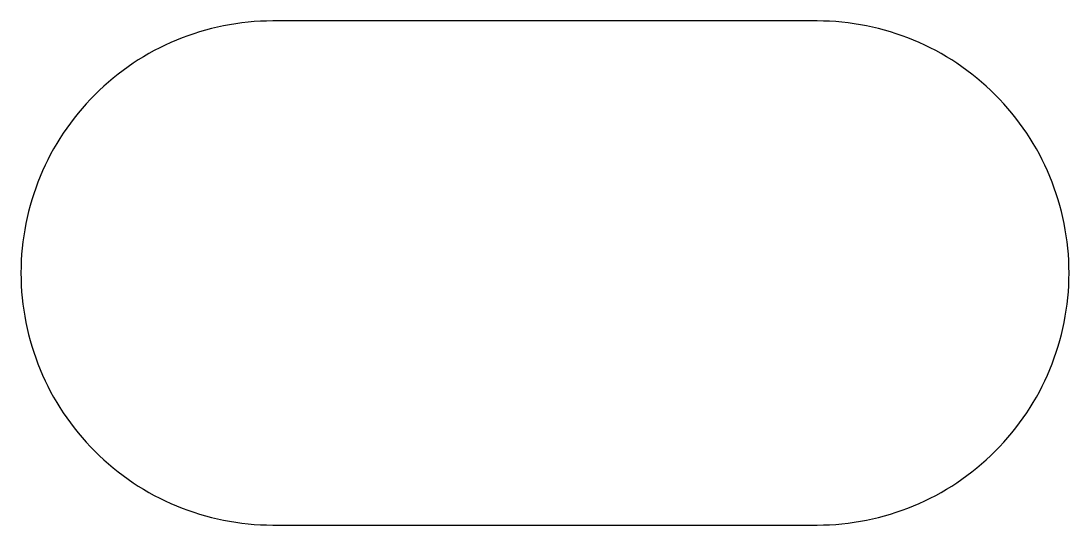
# Model space of a CAD drawing. Extents: x -12 to 92, y -25 to 25.
import ezdxf

# ---------------------------------------------------------------- set-up
doc = ezdxf.new("R2010")
doc.units = 0

msp = doc.modelspace()

# ---------------------------------------------------------------- linework, layer by layer
at = {"layer": 'VACUUM'}
msp.add_lwpolyline([(13, 25, 0.414214), (-12, 0, 0.414214), (13, -25), (67, -25), (67, -25, 0.414214), (92, 0, 0.414214), (67, 25), (13, 25)], format="xyb", close=True, dxfattribs=at)

doc.saveas('drawing.dxf')
